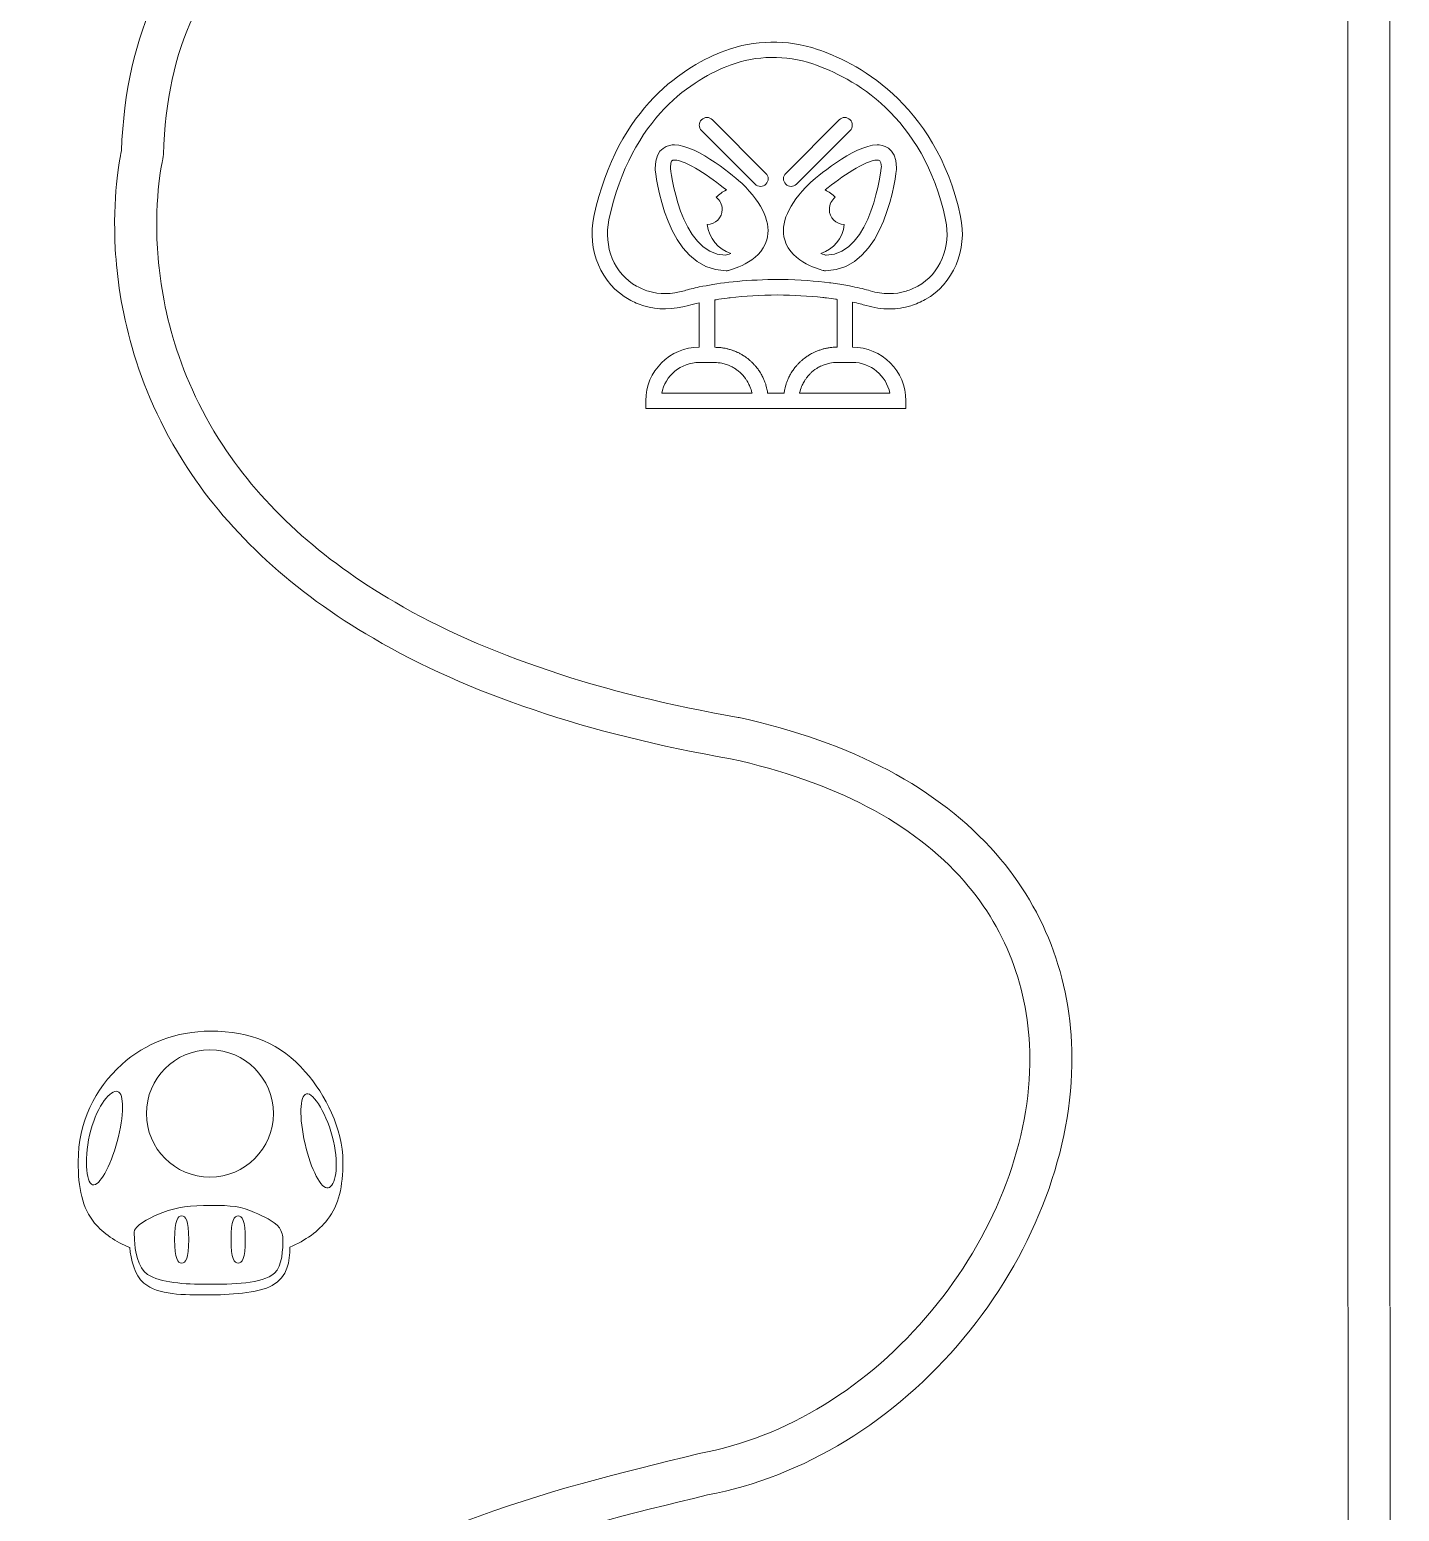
# Model space of a CAD drawing. Header units: millimetres. Extents: x -561 to 595, y -2347 to -7.
# Drawn here: x 92.3 to 418.1, y -967 to -614.9 of the extents above; entities that cross this region are included whole.
import ezdxf

# ---------------------------------------------------------------- set-up
doc = ezdxf.new("R2010")
doc.units = ezdxf.units.MM
doc.header["$MEASUREMENT"] = 0
doc.layers.add('Calque 1', color=7, linetype='Continuous', lineweight=0)

msp = doc.modelspace()

# ---------------------------------------------------------------- linework, layer by layer
at = {"layer": 'Calque 1'}
for points, knots in [([(271.84, -2165.32), (227.41, -2165.32), (191.67, -2151.42), (165.62, -2124), (153.89, -2111.65), (144.14, -2096.51), (136.64, -2079.01), (130.68, -2065.1), (126.12, -2049.67), (123.08, -2033.14), (118.08, -2005.91), (118.88, -1985.05), (118.97, -1983), (118.97, -1983), (118.69, -1704.18), (118.69, -1704.18), (118.69, -1704.18), (118.71, -1703.96), (118.71, -1703.96), (121.92, -1666.92), (152.18, -1647.02), (184.23, -1625.96), (204.96, -1612.32), (226.4, -1598.23), (242.77, -1578.47), (261.17, -1556.25), (270.11, -1529.95), (270.11, -1498.06), (270.11, -1474.44), (265.7, -1453.47), (257, -1435.73), (250.08, -1421.62), (240.43, -1409.48), (228.31, -1399.64), (207.51, -1382.76), (186.34, -1378.41), (186.12, -1378.37), (186.12, -1378.37), (185.92, -1378.33), (185.92, -1378.33), (185.92, -1378.33), (185.71, -1378.27), (185.71, -1378.27), (164.81, -1372.26), (148.47, -1363.98), (135.78, -1352.94), (123.88, -1342.6), (115.15, -1329.79), (109.08, -1313.78), (97.77, -1283.97), (96.81, -1246.92), (95.6, -1200.01), (95.2, -1184.89), (94.8, -1169.26), (94.01, -1152.6), (94.01, -1152.6), (94, -1152.48), (94, -1152.48), (92.35, -1081.51), (108.73, -1031.54), (144.08, -999.7), (174.85, -972), (215.42, -962.11), (251.22, -953.38), (251.22, -953.38), (251.58, -953.3), (251.58, -953.3), (272.17, -949.49), (291.79, -937.45), (306.82, -919.39), (321.34, -901.94), (329.86, -880.58), (330.18, -860.78), (330.45, -844.28), (325.05, -829.24), (314.58, -817.29), (302.4, -803.4), (283.71, -793.6), (259.03, -788.18), (225.17, -782.3), (196.59, -772.67), (174.08, -759.55), (155.07, -748.48), (140.16, -734.81), (129.78, -718.92), (116.99, -699.35), (113.44, -679.9), (112.73, -667.03), (112.04, -654.73), (113.7, -645.97), (114.18, -643.73), (115.26, -615.34), (125.23, -594.81), (144.67, -580.99), (161.71, -568.88), (184.13, -563.2), (205.81, -557.71), (229.22, -551.78), (253.43, -545.64), (270.72, -531.52), (279.83, -524.08), (286.41, -515.01), (290.84, -503.79), (295.86, -491.07), (298.1, -475.23), (297.5, -456.7), (296.42, -423.47), (256.88, -405.29), (215.02, -386.05), (176.9, -368.53), (137.49, -350.41), (124.55, -318.62), (116.9, -299.83), (113.28, -277.9), (114.35, -256.87), (115.56, -233.07), (122.65, -210.9), (134.87, -192.75), (146.67, -175.2), (163.04, -161.44), (183.53, -151.86), (206.3, -141.21), (234.07, -135.8), (266.09, -135.8), (310.34, -135.8), (345.89, -148.96), (371.74, -174.91), (381.86, -185.06), (390.47, -197.2), (397.33, -211), (402.78, -221.97), (407.15, -234.01), (410.3, -246.78), (415.67, -268.52), (415.68, -284.73), (415.68, -285.41), (415.68, -285.41), (416.03, -1973.14), (416.03, -1973.14), (416.27, -1975.87), (418.05, -1998.36), (414.17, -2027.38), (411.78, -2045.23), (407.73, -2061.83), (402.13, -2076.72), (395.07, -2095.48), (385.5, -2111.57), (373.71, -2124.54), (349.09, -2151.6), (314.82, -2165.32), (271.84, -2165.32)], [0, 0, 0, 0, 1, 1, 1, 2, 2, 2, 3, 3, 3, 4, 4, 4, 5, 5, 5, 6, 6, 6, 7, 7, 7, 8, 8, 8, 9, 9, 9, 10, 10, 10, 11, 11, 11, 12, 12, 12, 13, 13, 13, 14, 14, 14, 15, 15, 15, 16, 16, 16, 17, 17, 17, 18, 18, 18, 19, 19, 19, 20, 20, 20, 21, 21, 21, 22, 22, 22, 23, 23, 23, 24, 24, 24, 25, 25, 25, 26, 26, 26, 27, 27, 27, 28, 28, 28, 29, 29, 29, 30, 30, 30, 31, 31, 31, 32, 32, 32, 33, 33, 33, 34, 34, 34, 35, 35, 35, 36, 36, 36, 37, 37, 37, 38, 38, 38, 39, 39, 39, 40, 40, 40, 41, 41, 41, 42, 42, 42, 43, 43, 43, 44, 44, 44, 45, 45, 45, 46, 46, 46, 47, 47, 47, 48, 48, 48, 49, 49, 49, 50, 50, 50, 50]), ([(128.69, -1704.61), (128.69, -1704.61), (128.97, -1983.24), (128.97, -1983.24), (128.97, -1983.24), (128.97, -1983.37), (128.97, -1983.37), (128.96, -1983.58), (127.97, -2004.62), (132.96, -2031.61), (135.88, -2047.36), (140.23, -2062.04), (145.9, -2075.24), (152.93, -2091.59), (162.02, -2105.69), (172.91, -2117.15), (197, -2142.48), (230.28, -2155.32), (271.84, -2155.32), (311.87, -2155.32), (343.64, -2142.71), (366.28, -2117.85), (377.2, -2105.84), (386.1, -2090.87), (392.71, -2073.35), (398.05, -2059.2), (401.93, -2043.37), (404.23, -2026.31), (408.16, -1997.07), (406.08, -1974.07), (406.05, -1973.84), (406.05, -1973.84), (406.03, -1973.6), (406.03, -1973.6), (406.03, -1973.6), (406.03, -1973.37), (406.03, -1973.37), (406.03, -1973.37), (405.68, -285.4), (405.68, -285.4), (405.68, -285.22), (405.65, -269.48), (400.52, -248.88), (395.84, -230.05), (385.8, -203.15), (364.6, -181.91), (340.69, -157.95), (307.55, -145.8), (266.09, -145.8), (235.55, -145.8), (209.2, -150.89), (187.77, -160.92), (168.95, -169.72), (153.94, -182.31), (143.16, -198.33), (131.97, -214.98), (125.46, -235.39), (124.34, -257.37), (123.34, -276.97), (126.71, -297.38), (133.81, -314.85), (145.26, -342.98), (182.85, -360.26), (219.2, -376.96), (240.25, -386.64), (262.02, -396.65), (278.31, -408.73), (297.37, -422.86), (306.91, -438.44), (307.49, -456.38), (308.73, -494.41), (298.77, -521.52), (277.05, -539.26), (258.04, -554.79), (232.74, -561.2), (208.27, -567.4), (186.52, -572.91), (165.98, -578.12), (150.46, -589.15), (133.39, -601.28), (125.04, -618.88), (124.16, -644.55), (124.16, -644.55), (124.14, -645.07), (124.14, -645.07), (124.14, -645.07), (124.02, -645.58), (124.02, -645.58), (124, -645.65), (121.97, -654.25), (122.74, -666.92), (123.44, -678.51), (126.7, -696.02), (138.26, -713.62), (147.81, -728.16), (161.6, -740.73), (179.25, -750.99), (200.73, -763.48), (228.18, -772.68), (260.85, -778.34), (260.85, -778.34), (261.06, -778.39), (261.06, -778.39), (287.93, -784.27), (308.46, -795.14), (322.1, -810.7), (334.24, -824.54), (340.49, -841.92), (340.18, -860.95), (339.82, -882.99), (330.46, -906.62), (314.51, -925.78), (298.02, -945.59), (276.37, -958.85), (253.54, -963.11), (181.78, -980.6), (100.48, -1000.46), (104, -1152.19), (104.79, -1168.93), (105.2, -1184.6), (105.59, -1199.75), (106.79, -1245.71), (107.73, -1282.01), (118.43, -1310.23), (129.68, -1339.9), (151.22, -1357.91), (188.28, -1368.61), (190.9, -1369.15), (212.49, -1374.06), (234.23, -1391.57), (247.58, -1402.31), (258.21, -1415.59), (265.84, -1431.04), (275.31, -1450.22), (280.11, -1472.77), (280.11, -1498.06), (280.11, -1532.37), (270.41, -1560.76), (250.47, -1584.85), (233.15, -1605.76), (211.07, -1620.28), (189.72, -1634.31), (158.53, -1654.82), (131.58, -1672.53), (128.69, -1704.61)], [0, 0, 0, 0, 1, 1, 1, 2, 2, 2, 3, 3, 3, 4, 4, 4, 5, 5, 5, 6, 6, 6, 7, 7, 7, 8, 8, 8, 9, 9, 9, 10, 10, 10, 11, 11, 11, 12, 12, 12, 13, 13, 13, 14, 14, 14, 15, 15, 15, 16, 16, 16, 17, 17, 17, 18, 18, 18, 19, 19, 19, 20, 20, 20, 21, 21, 21, 22, 22, 22, 23, 23, 23, 24, 24, 24, 25, 25, 25, 26, 26, 26, 27, 27, 27, 28, 28, 28, 29, 29, 29, 30, 30, 30, 31, 31, 31, 32, 32, 32, 33, 33, 33, 34, 34, 34, 35, 35, 35, 36, 36, 36, 37, 37, 37, 38, 38, 38, 39, 39, 39, 40, 40, 40, 41, 41, 41, 42, 42, 42, 43, 43, 43, 44, 44, 44, 45, 45, 45, 46, 46, 46, 47, 47, 47, 48, 48, 48, 48]), ([(313.7, -659.29), (307.79, -631.74), (287.95, -622.35), (279.71, -619.59), (272.5, -617.17), (264.68, -617.29), (257.65, -619.91), (248.47, -623.35), (232.18, -633.03), (226.54, -659.29), (224.83, -667.24), (228.27, -675.38), (234.93, -679.04), (236, -679.64), (237.18, -680.13), (238.42, -680.51), (241.66, -681.53), (245.37, -681.49), (249.05, -680.44), (249.72, -680.24), (250.58, -680.02), (251.59, -679.8), (251.59, -679.8), (251.59, -690.35), (251.59, -690.35), (244.57, -690.35), (238.86, -696.07), (238.86, -703.09), (238.86, -703.09), (238.86, -704.91), (238.86, -704.91), (238.86, -704.91), (300.72, -704.91), (300.72, -704.91), (300.72, -704.91), (300.72, -703.09), (300.72, -703.09), (300.72, -696.07), (295.01, -690.35), (287.99, -690.35), (287.99, -690.35), (287.99, -679.64), (287.99, -679.64), (289.32, -679.93), (290.41, -680.2), (291.23, -680.44), (293.12, -680.98), (295.01, -681.26), (296.85, -681.26), (298.6, -681.26), (300.27, -681), (301.85, -680.51), (303.09, -680.13), (304.26, -679.62), (305.33, -679.04), (311.97, -675.36), (315.41, -667.24), (313.7, -659.29), (313.7, -659.29), (313.7, -659.29), (313.7, -659.29)], [0, 0, 0, 0, 1, 1, 1, 2, 2, 2, 3, 3, 3, 4, 4, 4, 5, 5, 5, 6, 6, 6, 7, 7, 7, 8, 8, 8, 9, 9, 9, 10, 10, 10, 11, 11, 11, 12, 12, 12, 13, 13, 13, 14, 14, 14, 15, 15, 15, 16, 16, 16, 17, 17, 17, 18, 18, 18, 19, 19, 19, 20, 20, 20, 20]), ([(303.56, -675.85), (302.69, -676.32), (301.74, -676.72), (300.76, -677.05), (298.2, -677.85), (295.23, -677.82), (292.23, -676.96), (291.06, -676.63), (289.64, -676.27), (287.99, -675.94), (287.99, -675.94), (287.99, -675.91), (287.99, -675.91), (287.99, -675.91), (286.88, -675.71), (286.88, -675.71), (285.68, -675.49), (284.33, -675.27), (282.89, -675.09), (282.78, -675.07), (282.69, -675.07), (282.58, -675.05), (279.34, -674.63), (275.54, -674.34), (271.05, -674.27), (271.05, -674.27), (269.23, -674.25), (269.23, -674.25), (269.23, -674.25), (269.23, -674.27), (269.23, -674.27), (261.97, -674.38), (256.45, -675.09), (252.41, -675.89), (252.41, -675.89), (251.58, -676.05), (251.58, -676.05), (250.21, -676.34), (249.03, -676.65), (248.03, -676.94), (245.03, -677.8), (242.06, -677.85), (239.49, -677.05), (238.49, -676.74), (237.55, -676.34), (236.69, -675.85), (231.43, -672.96), (228.72, -666.46), (230.1, -660.06), (235.38, -635.49), (250.43, -626.5), (258.93, -623.32), (265.17, -620.99), (272.14, -620.88), (278.56, -623.04), (288.08, -626.23), (304.82, -635.27), (310.15, -660.06), (311.52, -666.46), (308.82, -672.96), (303.56, -675.85), (303.56, -675.85), (303.56, -675.85), (303.56, -675.85)], [0, 0, 0, 0, 1, 1, 1, 2, 2, 2, 3, 3, 3, 4, 4, 4, 5, 5, 5, 6, 6, 6, 7, 7, 7, 8, 8, 8, 9, 9, 9, 10, 10, 10, 11, 11, 11, 12, 12, 12, 13, 13, 13, 14, 14, 14, 15, 15, 15, 16, 16, 16, 17, 17, 17, 18, 18, 18, 19, 19, 19, 20, 20, 20, 21, 21, 21, 21]), ([(254.69, -636.31), (253.98, -635.6), (252.83, -635.6), (252.12, -636.31), (251.41, -637.02), (251.41, -638.17), (252.12, -638.88), (252.12, -638.88), (264.86, -651.61), (264.86, -651.61), (265.22, -651.98), (265.68, -652.14), (266.15, -652.14), (266.62, -652.14), (267.08, -651.96), (267.44, -651.61), (268.15, -650.9), (268.15, -649.76), (267.44, -649.05), (267.44, -649.05), (254.69, -636.31), (254.69, -636.31)], [0, 0, 0, 0, 1, 1, 1, 2, 2, 2, 3, 3, 3, 4, 4, 4, 5, 5, 5, 6, 6, 6, 7, 7, 7, 7]), ([(273.41, -652.14), (273.89, -652.14), (274.34, -651.96), (274.7, -651.61), (274.7, -651.61), (287.44, -638.88), (287.44, -638.88), (288.15, -638.17), (288.15, -637.02), (287.44, -636.31), (286.73, -635.6), (285.59, -635.6), (284.88, -636.31), (284.88, -636.31), (272.14, -649.05), (272.14, -649.05), (271.43, -649.76), (271.43, -650.9), (272.14, -651.61), (272.48, -651.98), (272.94, -652.14), (273.41, -652.14), (273.41, -652.14), (273.41, -652.14), (273.41, -652.14)], [0, 0, 0, 0, 1, 1, 1, 2, 2, 2, 3, 3, 3, 4, 4, 4, 5, 5, 5, 6, 6, 6, 7, 7, 7, 8, 8, 8, 8]), ([(245.66, -642.28), (244.59, -642.28), (241.06, -642.66), (241.06, -647.86), (241.15, -648.87), (243.59, -672.16), (257.98, -672.18), (257.98, -672.18), (258.18, -672.18), (258.18, -672.18), (258.18, -672.18), (258.38, -672.14), (258.38, -672.14), (258.69, -672.07), (266.02, -670.41), (267.64, -664.86), (268.77, -660.98), (266.81, -656.47), (261.69, -651.38), (260.64, -650.43), (251.16, -642.28), (245.66, -642.28), (245.66, -642.28), (245.66, -642.28), (245.66, -642.28)], [0, 0, 0, 0, 1, 1, 1, 2, 2, 2, 3, 3, 3, 4, 4, 4, 5, 5, 5, 6, 6, 6, 7, 7, 7, 8, 8, 8, 8]), ([(293.88, -642.28), (288.39, -642.28), (278.91, -650.43), (277.76, -651.45), (272.74, -656.47), (270.77, -660.98), (271.9, -664.86), (273.52, -670.41), (280.86, -672.07), (281.16, -672.14), (281.16, -672.14), (281.37, -672.18), (281.37, -672.18), (281.37, -672.18), (281.57, -672.18), (281.57, -672.18), (295.96, -672.18), (298.38, -648.87), (298.49, -647.7), (298.49, -642.66), (294.96, -642.28), (293.88, -642.28), (293.88, -642.28), (293.88, -642.28), (293.88, -642.28)], [0, 0, 0, 0, 1, 1, 1, 2, 2, 2, 3, 3, 3, 4, 4, 4, 5, 5, 5, 6, 6, 6, 7, 7, 7, 8, 8, 8, 8]), ([(257.78, -668.52), (246.86, -668.26), (244.72, -647.72), (244.7, -647.68), (244.7, -645.9), (245.19, -645.9), (245.66, -645.9), (248.47, -645.9), (254.31, -649.94), (258.02, -653), (257.13, -653.43), (256.31, -654.03), (255.63, -654.74), (256.49, -655.42), (257.03, -656.44), (257.03, -657.6), (257.03, -659.58), (255.45, -661.19), (253.49, -661.22), (253.85, -664.46), (256.09, -667.12), (259.09, -668.08), (258.58, -668.28), (258.13, -668.43), (257.78, -668.52), (257.78, -668.52), (257.78, -668.52), (257.78, -668.52)], [0, 0, 0, 0, 1, 1, 1, 2, 2, 2, 3, 3, 3, 4, 4, 4, 5, 5, 5, 6, 6, 6, 7, 7, 7, 8, 8, 8, 9, 9, 9, 9]), ([(281.78, -668.52), (281.55, -668.45), (281.06, -668.32), (280.47, -668.1), (283.48, -667.12), (285.71, -664.48), (286.06, -661.24), (284.09, -661.18), (282.51, -659.58), (282.51, -657.6), (282.51, -656.44), (283.06, -655.42), (283.91, -654.74), (283.24, -654.02), (282.42, -653.43), (281.53, -653), (285.31, -649.88), (291.1, -645.9), (293.88, -645.9), (294.36, -645.9), (294.85, -645.9), (294.87, -647.5), (294.83, -647.72), (292.72, -668.26), (281.78, -668.52), (281.78, -668.52), (281.78, -668.52), (281.78, -668.52)], [0, 0, 0, 0, 1, 1, 1, 2, 2, 2, 3, 3, 3, 4, 4, 4, 5, 5, 5, 6, 6, 6, 7, 7, 7, 8, 8, 8, 9, 9, 9, 9]), ([(284.33, -690.35), (283.91, -690.35), (283.49, -690.37), (283.07, -690.41), (282.95, -690.43), (282.8, -690.45), (282.67, -690.46), (282.4, -690.5), (282.13, -690.54), (281.86, -690.59), (281.69, -690.63), (281.55, -690.66), (281.4, -690.7), (281.16, -690.76), (280.93, -690.81), (280.69, -690.88), (280.53, -690.94), (280.38, -690.99), (280.22, -691.05), (280, -691.12), (279.78, -691.19), (279.56, -691.28), (279.4, -691.34), (279.25, -691.41), (279.11, -691.48), (278.91, -691.58), (278.69, -691.68), (278.49, -691.78), (278.34, -691.85), (278.2, -691.94), (278.05, -692.01), (277.85, -692.12), (277.65, -692.25), (277.47, -692.38), (277.32, -692.47), (277.2, -692.56), (277.05, -692.65), (276.87, -692.78), (276.67, -692.92), (276.49, -693.07), (276.36, -693.16), (276.23, -693.27), (276.11, -693.38), (275.92, -693.54), (275.74, -693.68), (275.58, -693.85), (275.47, -693.96), (275.36, -694.05), (275.25, -694.16), (275.07, -694.34), (274.9, -694.54), (274.74, -694.72), (274.65, -694.83), (274.56, -694.92), (274.47, -695.03), (274.27, -695.29), (274.07, -695.54), (273.89, -695.81), (273.85, -695.87), (273.81, -695.92), (273.76, -695.98), (273.54, -696.31), (273.34, -696.65), (273.14, -697), (273.08, -697.09), (273.05, -697.18), (273.01, -697.27), (272.88, -697.52), (272.74, -697.8), (272.63, -698.07), (272.58, -698.2), (272.52, -698.34), (272.47, -698.47), (272.38, -698.71), (272.28, -698.94), (272.21, -699.18), (272.16, -699.34), (272.12, -699.49), (272.08, -699.65), (272.01, -699.89), (271.96, -700.11), (271.9, -700.34), (271.87, -700.51), (271.83, -700.69), (271.81, -700.85), (271.79, -701), (271.76, -701.13), (271.74, -701.27), (271.74, -701.27), (267.84, -701.27), (267.84, -701.27), (267.83, -701.13), (267.79, -701), (267.77, -700.85), (267.73, -700.69), (267.72, -700.51), (267.68, -700.34), (267.62, -700.11), (267.57, -699.89), (267.5, -699.65), (267.46, -699.49), (267.41, -699.34), (267.37, -699.18), (267.3, -698.94), (267.21, -698.71), (267.11, -698.47), (267.06, -698.34), (267.01, -698.2), (266.95, -698.07), (266.84, -697.8), (266.7, -697.54), (266.57, -697.27), (266.51, -697.18), (266.48, -697.09), (266.44, -697), (266.26, -696.65), (266.04, -696.31), (265.82, -695.98), (265.79, -695.92), (265.73, -695.87), (265.69, -695.81), (265.51, -695.56), (265.31, -695.29), (265.11, -695.05), (265.02, -694.94), (264.93, -694.85), (264.84, -694.74), (264.68, -694.54), (264.49, -694.36), (264.33, -694.18), (264.22, -694.07), (264.11, -693.96), (264, -693.87), (263.82, -693.7), (263.66, -693.54), (263.48, -693.39), (263.35, -693.28), (263.22, -693.19), (263.09, -693.08), (262.91, -692.94), (262.73, -692.79), (262.55, -692.67), (262.42, -692.58), (262.28, -692.48), (262.13, -692.39), (261.95, -692.27), (261.75, -692.16), (261.55, -692.05), (261.4, -691.96), (261.26, -691.88), (261.11, -691.81), (260.91, -691.7), (260.71, -691.61), (260.49, -691.52), (260.35, -691.45), (260.18, -691.37), (260.04, -691.32), (259.82, -691.23), (259.6, -691.16), (259.38, -691.08), (259.22, -691.03), (259.07, -690.97), (258.91, -690.92), (258.67, -690.85), (258.44, -690.79), (258.2, -690.74), (258.05, -690.7), (257.89, -690.66), (257.74, -690.63), (257.47, -690.57), (257.2, -690.54), (256.93, -690.5), (256.8, -690.48), (256.65, -690.46), (256.53, -690.45), (256.11, -690.41), (255.71, -690.39), (255.27, -690.39), (255.27, -690.39), (255.27, -679.13), (255.27, -679.13), (255.38, -679.11), (255.47, -679.09), (255.58, -679.07), (256.45, -678.93), (257.34, -678.8), (258.25, -678.69), (258.47, -678.65), (258.69, -678.64), (258.93, -678.6), (262.4, -678.2), (266.15, -677.96), (270.15, -677.94), (274.01, -677.98), (277.63, -678.18), (280.98, -678.55), (281.27, -678.58), (281.53, -678.62), (281.82, -678.65), (282.56, -678.75), (283.29, -678.84), (284, -678.95), (284.13, -678.96), (284.26, -678.98), (284.38, -679), (284.38, -679), (284.38, -690.35), (284.38, -690.35), (284.38, -690.35), (284.33, -690.35), (284.33, -690.35)], [0, 0, 0, 0, 1, 1, 1, 2, 2, 2, 3, 3, 3, 4, 4, 4, 5, 5, 5, 6, 6, 6, 7, 7, 7, 8, 8, 8, 9, 9, 9, 10, 10, 10, 11, 11, 11, 12, 12, 12, 13, 13, 13, 14, 14, 14, 15, 15, 15, 16, 16, 16, 17, 17, 17, 18, 18, 18, 19, 19, 19, 20, 20, 20, 21, 21, 21, 22, 22, 22, 23, 23, 23, 24, 24, 24, 25, 25, 25, 26, 26, 26, 27, 27, 27, 28, 28, 28, 29, 29, 29, 30, 30, 30, 31, 31, 31, 32, 32, 32, 33, 33, 33, 34, 34, 34, 35, 35, 35, 36, 36, 36, 37, 37, 37, 38, 38, 38, 39, 39, 39, 40, 40, 40, 41, 41, 41, 42, 42, 42, 43, 43, 43, 44, 44, 44, 45, 45, 45, 46, 46, 46, 47, 47, 47, 48, 48, 48, 49, 49, 49, 50, 50, 50, 51, 51, 51, 52, 52, 52, 53, 53, 53, 54, 54, 54, 55, 55, 55, 56, 56, 56, 57, 57, 57, 58, 58, 58, 59, 59, 59, 60, 60, 60, 61, 61, 61, 62, 62, 62, 63, 63, 63, 64, 64, 64, 65, 65, 65, 66, 66, 66, 67, 67, 67, 68, 68, 68, 69, 69, 69, 70, 70, 70, 70]), ([(251.58, -693.99), (251.58, -693.99), (255.22, -693.99), (255.22, -693.99), (255.82, -693.99), (256.38, -694.07), (256.94, -694.18), (257.13, -694.21), (257.31, -694.27), (257.47, -694.32), (257.84, -694.41), (258.2, -694.52), (258.56, -694.67), (258.76, -694.74), (258.95, -694.85), (259.15, -694.94), (259.45, -695.09), (259.76, -695.25), (260.06, -695.43), (260.24, -695.56), (260.42, -695.69), (260.6, -695.81), (260.87, -696.01), (261.13, -696.21), (261.37, -696.45), (261.53, -696.6), (261.69, -696.76), (261.84, -696.92), (262.08, -697.18), (262.28, -697.43), (262.48, -697.71), (262.6, -697.87), (262.73, -698.05), (262.86, -698.23), (263.06, -698.54), (263.22, -698.87), (263.39, -699.2), (263.48, -699.36), (263.57, -699.53), (263.64, -699.71), (263.84, -700.2), (264, -700.69), (264.11, -701.22), (264.11, -701.25), (264.13, -701.27), (264.15, -701.31), (264.15, -701.31), (242.66, -701.31), (242.66, -701.31), (243.5, -697.12), (247.17, -693.99), (251.58, -693.99), (251.58, -693.99), (251.58, -693.99), (251.58, -693.99)], [0, 0, 0, 0, 1, 1, 1, 2, 2, 2, 3, 3, 3, 4, 4, 4, 5, 5, 5, 6, 6, 6, 7, 7, 7, 8, 8, 8, 9, 9, 9, 10, 10, 10, 11, 11, 11, 12, 12, 12, 13, 13, 13, 14, 14, 14, 15, 15, 15, 16, 16, 16, 17, 17, 17, 18, 18, 18, 18]), ([(296.89, -701.27), (296.89, -701.27), (275.41, -701.27), (275.41, -701.27), (275.41, -701.24), (275.43, -701.22), (275.45, -701.18), (275.56, -700.65), (275.72, -700.14), (275.92, -699.67), (276, -699.49), (276.09, -699.34), (276.18, -699.16), (276.34, -698.83), (276.5, -698.51), (276.71, -698.2), (276.81, -698.02), (276.96, -697.85), (277.09, -697.67), (277.29, -697.4), (277.51, -697.14), (277.72, -696.89), (277.87, -696.72), (278.03, -696.58), (278.2, -696.41), (278.43, -696.2), (278.69, -695.98), (278.96, -695.78), (279.14, -695.65), (279.33, -695.52), (279.51, -695.4), (279.8, -695.21), (280.11, -695.05), (280.42, -694.9), (280.62, -694.81), (280.8, -694.7), (281, -694.63), (281.35, -694.49), (281.71, -694.39), (282.09, -694.29), (282.27, -694.23), (282.44, -694.18), (282.62, -694.14), (283.18, -694.03), (283.75, -693.96), (284.35, -693.96), (284.35, -693.96), (287.99, -693.96), (287.99, -693.96), (292.35, -693.99), (296.03, -697.12), (296.89, -701.27), (296.89, -701.27), (296.89, -701.27), (296.89, -701.27)], [0, 0, 0, 0, 1, 1, 1, 2, 2, 2, 3, 3, 3, 4, 4, 4, 5, 5, 5, 6, 6, 6, 7, 7, 7, 8, 8, 8, 9, 9, 9, 10, 10, 10, 11, 11, 11, 12, 12, 12, 13, 13, 13, 14, 14, 14, 15, 15, 15, 16, 16, 16, 17, 17, 17, 18, 18, 18, 18]), ([(157.89, -862.54), (152.12, -855.82), (144.85, -852.9), (135.37, -852.9), (127.28, -852.9), (119.82, -855.77), (114.24, -860.84), (107.83, -866.68), (103.89, -874.53), (103.89, -883.96), (103.89, -890.08), (104.85, -894.98), (107.81, -898.51), (107.81, -898.51), (107.81, -898.51), (107.81, -898.51), (109.93, -901.05), (112.81, -902.96), (116.19, -904.35), (116.38, -907.11), (117.3, -910.92), (119.51, -912.78), (122.95, -915.67), (128.93, -915.58), (134.92, -915.58), (139.52, -915.58), (146.78, -915.18), (150.05, -913.34), (153.78, -911.23), (154.2, -907.58), (154.25, -904.22), (157.91, -902.67), (161, -900.52), (163.21, -897.67), (165.9, -894.2), (166.84, -889.78), (166.84, -883.96), (166.84, -875.95), (162.7, -868.15), (157.89, -862.54)], [0, 0, 0, 0, 1, 1, 1, 2, 2, 2, 3, 3, 3, 4, 4, 4, 5, 5, 5, 6, 6, 6, 7, 7, 7, 8, 8, 8, 9, 9, 9, 10, 10, 10, 11, 11, 11, 12, 12, 12, 13, 13, 13, 13]), ([(135.23, -857.38), (143.57, -857.38), (150.34, -864.14), (150.34, -872.49), (150.34, -880.83), (143.57, -887.6), (135.23, -887.6), (126.88, -887.6), (120.12, -880.83), (120.12, -872.49), (120.12, -864.14), (126.88, -857.38), (135.23, -857.38)], [0, 0, 0, 0, 1, 1, 1, 2, 2, 2, 3, 3, 3, 4, 4, 4, 4]), ([(113.18, -879.09), (111.54, -885.21), (108.97, -889.84), (107.32, -889.4), (107.32, -889.4), (107.32, -889.4), (107.32, -889.4), (105.68, -888.96), (105.27, -882.59), (106.91, -876.47), (108.55, -870.35), (111.62, -866.8), (113.26, -867.24), (114.9, -867.68), (114.82, -872.97), (113.18, -879.09)], [0, 0, 0, 0, 1, 1, 1, 2, 2, 2, 3, 3, 3, 4, 4, 4, 5, 5, 5, 5]), ([(163.33, -890.16), (161.68, -890.54), (159.27, -885.83), (157.84, -879.65), (156.42, -873.48), (156.51, -868.18), (158.17, -867.8), (159.83, -867.42), (163.18, -872.85), (164.61, -879.03), (166.03, -885.2), (164.99, -889.78), (163.33, -890.16)], [0, 0, 0, 0, 1, 1, 1, 2, 2, 2, 3, 3, 3, 4, 4, 4, 4]), ([(150.61, -910.41), (147.48, -913.04), (140.74, -913.06), (134.67, -913.06), (129.19, -913.06), (123.41, -912.71), (120.4, -910.74), (120.4, -910.74), (120.4, -910.74), (120.4, -910.74), (118.1, -909.23), (117.32, -904.82), (117.32, -902.49), (117.32, -901.71), (116.97, -900.81), (117.32, -900.19), (118.25, -898.53), (121.42, -896.98), (124.03, -895.99), (127.29, -894.76), (130.77, -894.31), (135.37, -894.31), (140.34, -894.31), (142.75, -894.54), (145.86, -895.99), (147.85, -896.92), (150.41, -897.96), (151.73, -899.63), (152.35, -900.41), (152.57, -901.65), (152.57, -902.49), (152.57, -904.49), (152.46, -908.85), (150.61, -910.41)], [0, 0, 0, 0, 1, 1, 1, 2, 2, 2, 3, 3, 3, 4, 4, 4, 5, 5, 5, 6, 6, 6, 7, 7, 7, 8, 8, 8, 9, 9, 9, 10, 10, 10, 11, 11, 11, 11]), ([(130.19, -902.43), (130.19, -897.77), (129.44, -896.83), (128.51, -896.83), (127.58, -896.83), (126.83, -897.77), (126.83, -902.43), (126.83, -907.09), (127.58, -908.02), (128.51, -908.02), (129.44, -908.02), (130.19, -907.09), (130.19, -902.43)], [0, 0, 0, 0, 1, 1, 1, 2, 2, 2, 3, 3, 3, 4, 4, 4, 4]), ([(143.62, -902.43), (143.62, -897.77), (142.87, -896.83), (141.94, -896.83), (141.01, -896.83), (140.26, -897.77), (140.26, -902.43), (140.26, -907.09), (141.01, -908.02), (141.94, -908.02), (142.87, -908.02), (143.62, -907.09), (143.62, -902.43)], [0, 0, 0, 0, 1, 1, 1, 2, 2, 2, 3, 3, 3, 4, 4, 4, 4])]:
    msp.add_open_spline(points, degree=3, knots=knots, dxfattribs=at)

doc.saveas('drawing.dxf')
